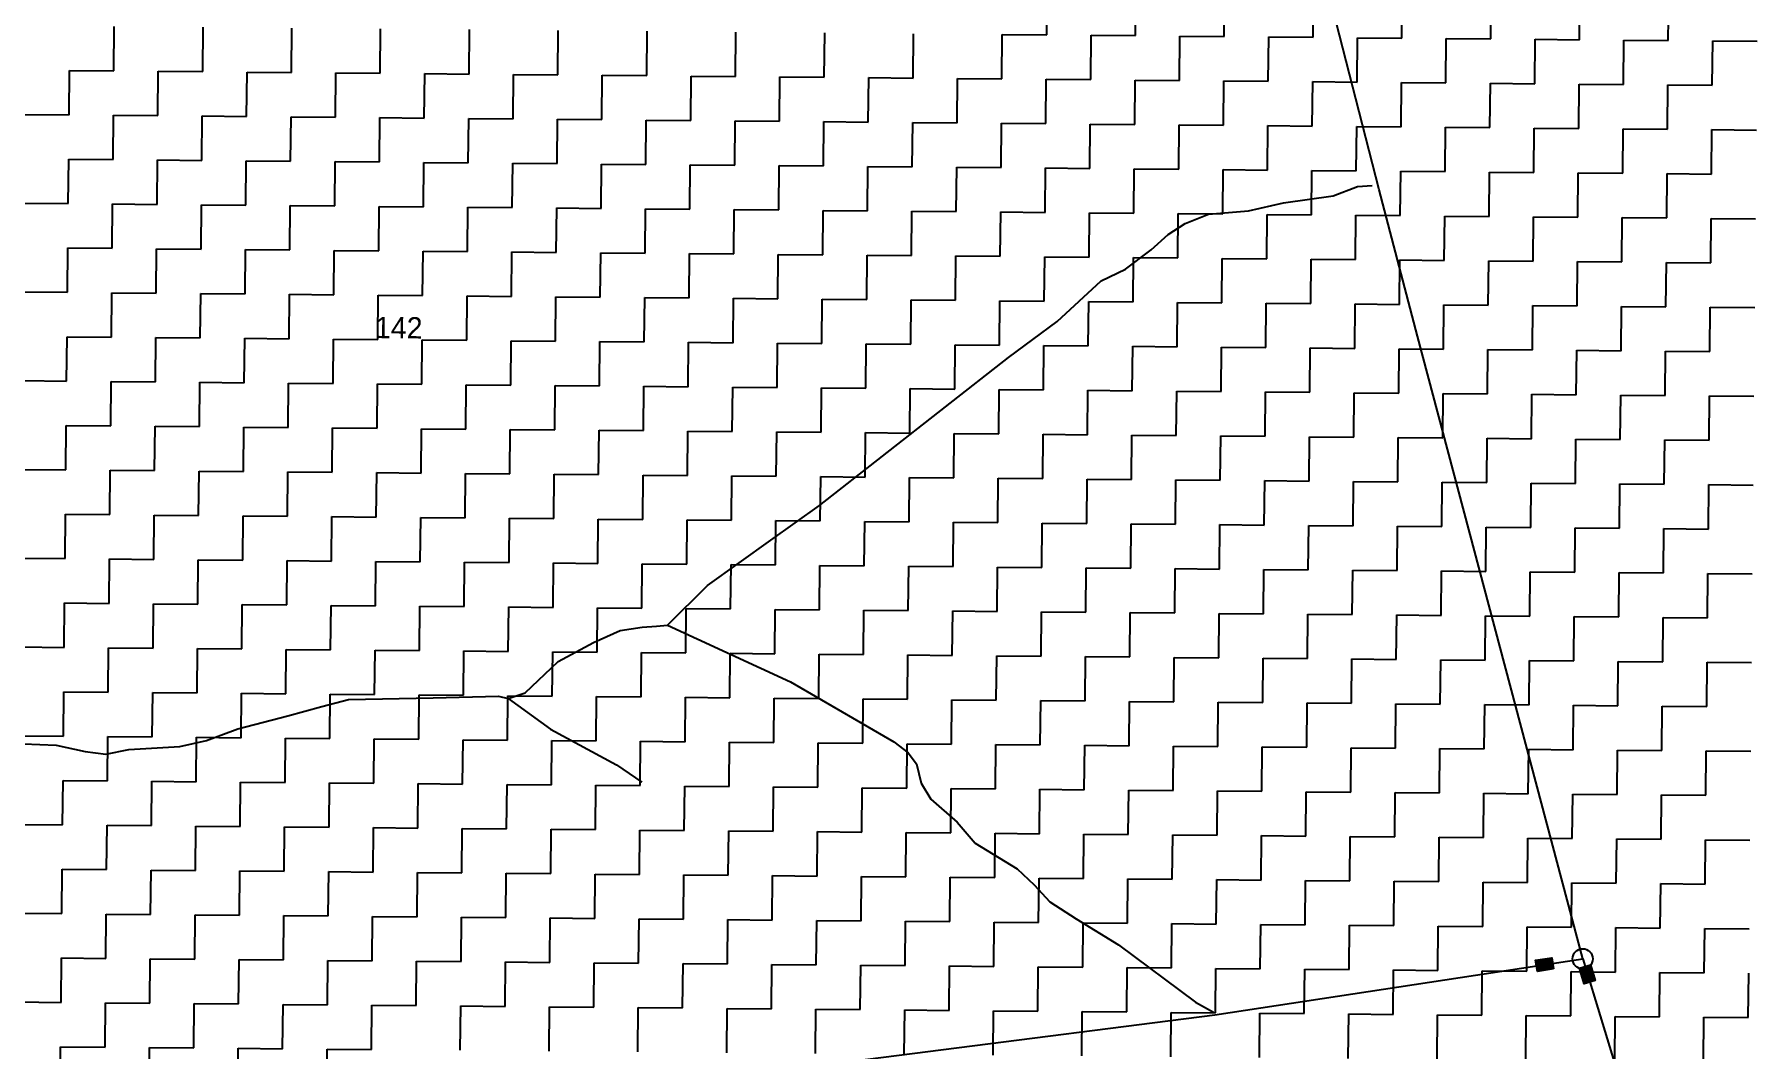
# Model space of a CAD drawing. Header units: metres. Extents: x 286188 to 288650, y 2015524 to 2018848.
# Drawn here: x 287816.7 to 288191, y 2016012 to 2016233.8 of the extents above; entities that cross this region are included whole.
import ezdxf
from ezdxf.enums import TextEntityAlignment as Align

# ---------------------------------------------------------------- set-up
doc = ezdxf.new("R2010")
doc.units = ezdxf.units.M
doc.header["$MEASUREMENT"] = 0
for name, color, linetype in [('LINE_WATER', 4, 'Continuous'), ('POLY_HATCH', 12, 'Continuous'), ('POLY_PARCEL', 6, 'Continuous'), ('TEXT_PARCEL', 7, 'Continuous')]:
    doc.layers.add(name, color=color, linetype=linetype)
doc.styles.add('TEXT_MAP', font='', dxfattribs={"height": 1.8})
doc.styles.get('TEXT_MAP').set_extended_font_data('Kruti Dev 050')

msp = doc.modelspace()

# ---------------------------------------------------------------- hatches: boundary and pattern name
for points in [[(288144.51, 2016031.52), (288144.89, 2016029.06), (288148.44, 2016029.61), (288148.07, 2016032.07)], [(288155.14, 2016026.37), (288157.52, 2016027.09), (288156.47, 2016030.53), (288154.09, 2016029.81)]]:
    msp.add_hatch(color=256).paths.add_polyline_path(points)

# ---------------------------------------------------------------- linework, layer by layer
for points in [[(288148.44, 2016029.61), (288144.89, 2016029.06), (288144.51, 2016031.52), (288148.07, 2016032.07)], [(288156.47, 2016030.53), (288157.52, 2016027.09), (288155.14, 2016026.37), (288154.09, 2016029.81)]]:
    msp.add_lwpolyline(points, close=True)
msp.add_circle((288154.78, 2016031.83), 2.2)
at = {"layer": 'LINE_WATER'}
for p, q in [((288089.47, 2016197), (288100.32, 2016198.49)), ((288100.32, 2016198.49), (288105.63, 2016200.56)), ((288105.63, 2016200.56), (288108.8, 2016200.79)), ((288068.01, 2016192.44), (288073.06, 2016194.51)), ((288073.06, 2016194.51), (288081.79, 2016195.22)), ((288081.79, 2016195.22), (288089.47, 2016197)), ((288064.29, 2016190.1), (288068.01, 2016192.44)), ((288060.56, 2016186.69), (288064.29, 2016190.1)), ((288054.97, 2016182.52), (288060.56, 2016186.69)), ((288040.06, 2016171.03), (288049.66, 2016179.92)), ((288049.66, 2016179.92), (288054.97, 2016182.52)), ((288029.42, 2016163.2), (288040.06, 2016171.03)), ((287988.17, 2016130.88), (288029.42, 2016163.2)), ((287977.53, 2016123.31), (287988.17, 2016130.88)), ((287963.69, 2016113.4), (287977.53, 2016123.31)), ((287954.97, 2016104.75), (287963.69, 2016113.4)), ((287952.59, 2016104.51), (287954.97, 2016104.75)), ((287954.97, 2016104.75), (287981.82, 2016092.36)), ((287931.1, 2016096.78), (287938.81, 2016100.94)), ((287938.81, 2016100.94), (287944.65, 2016103.53)), ((287944.65, 2016103.53), (287949.41, 2016104.28)), ((287949.41, 2016104.28), (287952.59, 2016104.51)), ((287923.91, 2016089.97), (287931.1, 2016096.78)), ((287920.19, 2016088.69), (287923.91, 2016089.97)), ((287981.82, 2016092.36), (288004.36, 2016079.21)), ((287872.04, 2016084.89), (287879.46, 2016086.94)), ((287879.46, 2016086.94), (287885.29, 2016088.47)), ((287885.29, 2016088.47), (287903.8, 2016088.84)), ((287903.8, 2016088.84), (287918.08, 2016089.23)), ((287918.08, 2016089.23), (287920.19, 2016088.69)), ((287920.19, 2016088.69), (287929.39, 2016082)), ((287861.18, 2016082.09), (287872.04, 2016084.89)), ((287814.35, 2016078.81), (287821.49, 2016078.48)), ((287821.49, 2016078.48), (287827.82, 2016077.1)), ((287848.45, 2016078.24), (287854.28, 2016079.51)), ((287854.28, 2016079.51), (287861.18, 2016082.09)), ((287929.39, 2016082), (287943.86, 2016074.21)), ((288004.36, 2016079.21), (288007.51, 2016076.8)), ((287827.82, 2016077.1), (287832.31, 2016076.53)), ((287832.31, 2016076.53), (287837.34, 2016077.55)), ((287837.34, 2016077.55), (287848.45, 2016078.24)), ((288007.51, 2016076.8), (288009.34, 2016074.41)), ((287943.86, 2016074.21), (287949.37, 2016070.46)), ((288009.34, 2016074.41), (288010.36, 2016070.17)), ((288010.36, 2016070.17), (288012.44, 2016066.72)), ((288012.44, 2016066.72), (288018.21, 2016061.65)), ((288018.21, 2016061.65), (288022.14, 2016057.12)), ((288022.14, 2016057.12), (288031.34, 2016051.49)), ((288031.34, 2016051.49), (288035.01, 2016048.02)), ((288035.01, 2016048.02), (288038.41, 2016044.29)), ((288038.41, 2016044.29), (288044.2, 2016040.54)), ((288044.2, 2016040.54), (288053.4, 2016034.91)), ((288053.4, 2016034.91), (288070.21, 2016022.34)), ((288070.21, 2016022.34), (288074.15, 2016020.19))]:
    msp.add_line(p, q, dxfattribs=at)
at = {"layer": 'POLY_HATCH', "linetype": 'Continuous'}
for p, q in [((288037.76, 2016233.68), (288037.84, 2016243.38)), ((288057.15, 2016233.51), (288057.23, 2016243.2)), ((288076.54, 2016233.33), (288076.62, 2016243.03)), ((288095.93, 2016233.16), (288096.01, 2016242.85)), ((288115.32, 2016232.98), (288115.4, 2016242.68)), ((288134.7, 2016232.81), (288134.79, 2016242.5)), ((288154.09, 2016232.63), (288154.18, 2016242.33)), ((288173.48, 2016232.46), (288173.57, 2016242.15)), ((287834.08, 2016225.83), (287834.16, 2016235.52)), ((287853.47, 2016225.65), (287853.55, 2016235.35)), ((287872.86, 2016225.48), (287872.94, 2016235.17)), ((287892.25, 2016225.3), (287892.33, 2016235)), ((287911.64, 2016225.13), (287911.72, 2016234.82)), ((287931.03, 2016224.95), (287931.11, 2016234.65)), ((287950.42, 2016224.78), (287950.5, 2016234.47)), ((287969.8, 2016224.6), (287969.89, 2016234.29)), ((287989.19, 2016224.42), (287989.28, 2016234.12)), ((288008.58, 2016224.25), (288008.67, 2016233.94)), ((288027.97, 2016224.07), (288028.06, 2016233.77)), ((288028.06, 2016233.77), (288037.76, 2016233.68)), ((288047.36, 2016223.9), (288047.45, 2016233.59)), ((288047.45, 2016233.59), (288057.15, 2016233.51)), ((288066.75, 2016223.72), (288066.84, 2016233.42)), ((288066.84, 2016233.42), (288076.54, 2016233.33)), ((288086.14, 2016223.55), (288086.23, 2016233.24)), ((288086.23, 2016233.24), (288095.93, 2016233.16)), ((288105.53, 2016223.37), (288105.62, 2016233.07)), ((288105.62, 2016233.07), (288115.32, 2016232.98)), ((288124.92, 2016223.2), (288125.01, 2016232.89)), ((288125.01, 2016232.89), (288134.7, 2016232.81)), ((288144.31, 2016223.02), (288144.4, 2016232.72)), ((288144.4, 2016232.72), (288154.09, 2016232.63)), ((288163.7, 2016222.85), (288163.79, 2016232.54)), ((288163.79, 2016232.54), (288173.48, 2016232.46)), ((288183.09, 2016222.67), (288183.18, 2016232.37)), ((288183.18, 2016232.37), (288192.87, 2016232.28)), ((287824.29, 2016216.22), (287824.38, 2016225.91)), ((287824.38, 2016225.91), (287834.08, 2016225.83)), ((287843.68, 2016216.04), (287843.77, 2016225.74)), ((287843.77, 2016225.74), (287853.47, 2016225.65)), ((287863.07, 2016215.87), (287863.16, 2016225.56)), ((287863.16, 2016225.56), (287872.86, 2016225.48)), ((287882.46, 2016215.69), (287882.55, 2016225.39)), ((287882.55, 2016225.39), (287892.25, 2016225.3)), ((287901.85, 2016215.52), (287901.94, 2016225.21)), ((287901.94, 2016225.21), (287911.64, 2016225.13)), ((287921.24, 2016215.34), (287921.33, 2016225.04)), ((287921.33, 2016225.04), (287931.03, 2016224.95)), ((287940.63, 2016215.17), (287940.72, 2016224.86)), ((287940.72, 2016224.86), (287950.42, 2016224.78)), ((287960.02, 2016214.99), (287960.11, 2016224.69)), ((287960.11, 2016224.69), (287969.8, 2016224.6)), ((287979.41, 2016214.82), (287979.5, 2016224.51)), ((287979.5, 2016224.51), (287989.19, 2016224.42)), ((287998.8, 2016214.64), (287998.89, 2016224.34)), ((287998.89, 2016224.34), (288008.58, 2016224.25)), ((288018.19, 2016214.47), (288018.28, 2016224.16)), ((288018.28, 2016224.16), (288027.97, 2016224.07)), ((288037.58, 2016214.29), (288037.67, 2016223.99)), ((288037.67, 2016223.99), (288047.36, 2016223.9)), ((288056.97, 2016214.12), (288057.06, 2016223.81)), ((288057.06, 2016223.81), (288066.75, 2016223.72)), ((288076.36, 2016213.94), (288076.45, 2016223.64)), ((288076.45, 2016223.64), (288086.14, 2016223.55)), ((288095.75, 2016213.77), (288095.84, 2016223.46)), ((288095.84, 2016223.46), (288105.53, 2016223.37)), ((288115.14, 2016213.59), (288115.23, 2016223.29)), ((288115.23, 2016223.29), (288124.92, 2016223.2)), ((288134.53, 2016213.42), (288134.62, 2016223.11)), ((288134.62, 2016223.11), (288144.31, 2016223.02)), ((288153.92, 2016213.24), (288154.01, 2016222.94)), ((288154.01, 2016222.94), (288163.7, 2016222.85)), ((288173.31, 2016213.07), (288173.4, 2016222.76)), ((288173.4, 2016222.76), (288183.09, 2016222.67)), ((287814.6, 2016216.31), (287824.29, 2016216.22)), ((287833.9, 2016206.44), (287833.99, 2016216.13)), ((287833.99, 2016216.13), (287843.68, 2016216.04)), ((287853.29, 2016206.26), (287853.38, 2016215.96)), ((287853.38, 2016215.96), (287863.07, 2016215.87)), ((287872.68, 2016206.09), (287872.77, 2016215.78)), ((287872.77, 2016215.78), (287882.46, 2016215.69)), ((287892.07, 2016205.91), (287892.16, 2016215.61)), ((287892.16, 2016215.61), (287901.85, 2016215.52)), ((287911.46, 2016205.74), (287911.55, 2016215.43)), ((287911.55, 2016215.43), (287921.24, 2016215.34)), ((287930.85, 2016205.56), (287930.94, 2016215.26)), ((287930.94, 2016215.26), (287940.63, 2016215.17)), ((287950.24, 2016205.39), (287950.33, 2016215.08)), ((287950.33, 2016215.08), (287960.02, 2016214.99)), ((287969.63, 2016205.21), (287969.72, 2016214.91)), ((287969.72, 2016214.91), (287979.41, 2016214.82)), ((287989.02, 2016205.04), (287989.11, 2016214.73)), ((287989.11, 2016214.73), (287998.8, 2016214.64)), ((288008.41, 2016204.86), (288008.5, 2016214.55)), ((288008.5, 2016214.55), (288018.19, 2016214.47)), ((288027.8, 2016204.68), (288027.89, 2016214.38)), ((288027.89, 2016214.38), (288037.58, 2016214.29)), ((288047.19, 2016204.51), (288047.28, 2016214.2)), ((288047.28, 2016214.2), (288056.97, 2016214.12)), ((288066.58, 2016204.33), (288066.67, 2016214.03)), ((288066.67, 2016214.03), (288076.36, 2016213.94)), ((288085.97, 2016204.16), (288086.06, 2016213.85)), ((288086.06, 2016213.85), (288095.75, 2016213.77)), ((288105.36, 2016203.98), (288105.45, 2016213.68)), ((288105.45, 2016213.68), (288115.14, 2016213.59)), ((288124.75, 2016203.81), (288124.83, 2016213.5)), ((288124.83, 2016213.5), (288134.53, 2016213.42)), ((288144.14, 2016203.63), (288144.22, 2016213.33)), ((288144.22, 2016213.33), (288153.92, 2016213.24)), ((288163.53, 2016203.46), (288163.61, 2016213.15)), ((288163.61, 2016213.15), (288173.31, 2016213.07)), ((288182.92, 2016203.28), (288183, 2016212.98)), ((288183, 2016212.98), (288192.7, 2016212.89)), ((287824.12, 2016196.83), (287824.21, 2016206.52)), ((287824.21, 2016206.52), (287833.9, 2016206.44)), ((287843.51, 2016196.65), (287843.6, 2016206.35)), ((287843.6, 2016206.35), (287853.29, 2016206.26)), ((287862.9, 2016196.48), (287862.99, 2016206.17)), ((287862.99, 2016206.17), (287872.68, 2016206.09)), ((287882.29, 2016196.3), (287882.38, 2016206)), ((287882.38, 2016206), (287892.07, 2016205.91)), ((287901.68, 2016196.13), (287901.77, 2016205.82)), ((287901.77, 2016205.82), (287911.46, 2016205.74)), ((287921.07, 2016195.95), (287921.16, 2016205.65)), ((287921.16, 2016205.65), (287930.85, 2016205.56)), ((287940.46, 2016195.78), (287940.55, 2016205.47)), ((287940.55, 2016205.47), (287950.24, 2016205.39)), ((287959.85, 2016195.6), (287959.93, 2016205.3)), ((287959.93, 2016205.3), (287969.63, 2016205.21)), ((287979.24, 2016195.43), (287979.32, 2016205.12)), ((287979.32, 2016205.12), (287989.02, 2016205.04)), ((287998.63, 2016195.25), (287998.71, 2016204.95)), ((287998.71, 2016204.95), (288008.41, 2016204.86)), ((288018.02, 2016195.08), (288018.1, 2016204.77)), ((288018.1, 2016204.77), (288027.8, 2016204.68)), ((288037.41, 2016194.9), (288037.49, 2016204.6)), ((288037.49, 2016204.6), (288047.19, 2016204.51)), ((288056.8, 2016194.73), (288056.88, 2016204.42)), ((288056.88, 2016204.42), (288066.58, 2016204.33)), ((288076.19, 2016194.55), (288076.27, 2016204.25)), ((288076.27, 2016204.25), (288085.97, 2016204.16)), ((288095.58, 2016194.38), (288095.66, 2016204.07)), ((288095.66, 2016204.07), (288105.36, 2016203.98)), ((288114.96, 2016194.2), (288115.05, 2016203.9)), ((288115.05, 2016203.9), (288124.75, 2016203.81)), ((288134.35, 2016194.03), (288134.44, 2016203.72)), ((288134.44, 2016203.72), (288144.14, 2016203.63)), ((288153.74, 2016193.85), (288153.83, 2016203.55)), ((288153.83, 2016203.55), (288163.53, 2016203.46)), ((288173.13, 2016193.68), (288173.22, 2016203.37)), ((288173.22, 2016203.37), (288182.92, 2016203.28)), ((287814.42, 2016196.92), (287824.12, 2016196.83)), ((287833.73, 2016187.05), (287833.81, 2016196.74)), ((287833.81, 2016196.74), (287843.51, 2016196.65)), ((287853.12, 2016186.87), (287853.2, 2016196.57)), ((287853.2, 2016196.57), (287862.9, 2016196.48)), ((287872.51, 2016186.7), (287872.59, 2016196.39)), ((287872.59, 2016196.39), (287882.29, 2016196.3)), ((287891.9, 2016186.52), (287891.98, 2016196.22)), ((287891.98, 2016196.22), (287901.68, 2016196.13)), ((287911.29, 2016186.35), (287911.37, 2016196.04)), ((287911.37, 2016196.04), (287921.07, 2016195.95)), ((287930.68, 2016186.17), (287930.76, 2016195.87)), ((287930.76, 2016195.87), (287940.46, 2016195.78)), ((287950.06, 2016186), (287950.15, 2016195.69)), ((287950.15, 2016195.69), (287959.85, 2016195.6)), ((287969.45, 2016185.82), (287969.54, 2016195.52)), ((287969.54, 2016195.52), (287979.24, 2016195.43)), ((287988.84, 2016185.65), (287988.93, 2016195.34)), ((287988.93, 2016195.34), (287998.63, 2016195.25)), ((288008.23, 2016185.47), (288008.32, 2016195.17)), ((288008.32, 2016195.17), (288018.02, 2016195.08)), ((288027.62, 2016185.3), (288027.71, 2016194.99)), ((288027.71, 2016194.99), (288037.41, 2016194.9)), ((288047.01, 2016185.12), (288047.1, 2016194.81)), ((288047.1, 2016194.81), (288056.8, 2016194.73)), ((288066.4, 2016184.94), (288066.49, 2016194.64)), ((288066.49, 2016194.64), (288076.19, 2016194.55)), ((288085.79, 2016184.77), (288085.88, 2016194.46)), ((288085.88, 2016194.46), (288095.58, 2016194.38)), ((288105.18, 2016184.59), (288105.27, 2016194.29)), ((288105.27, 2016194.29), (288114.96, 2016194.2)), ((288124.57, 2016184.42), (288124.66, 2016194.11)), ((288124.66, 2016194.11), (288134.35, 2016194.03)), ((288143.96, 2016184.24), (288144.05, 2016193.94)), ((288144.05, 2016193.94), (288153.74, 2016193.85)), ((288163.35, 2016184.07), (288163.44, 2016193.76)), ((288163.44, 2016193.76), (288173.13, 2016193.68)), ((288182.74, 2016183.89), (288182.83, 2016193.59)), ((288182.83, 2016193.59), (288192.52, 2016193.5)), ((287823.94, 2016177.44), (287824.03, 2016187.13)), ((287824.03, 2016187.13), (287833.73, 2016187.05)), ((287843.33, 2016177.26), (287843.42, 2016186.96)), ((287843.42, 2016186.96), (287853.12, 2016186.87)), ((287862.72, 2016177.09), (287862.81, 2016186.78)), ((287862.81, 2016186.78), (287872.51, 2016186.7)), ((287882.11, 2016176.91), (287882.2, 2016186.61)), ((287882.2, 2016186.61), (287891.9, 2016186.52)), ((287901.5, 2016176.74), (287901.59, 2016186.43)), ((287901.59, 2016186.43), (287911.29, 2016186.35)), ((287920.89, 2016176.56), (287920.98, 2016186.26)), ((287920.98, 2016186.26), (287930.68, 2016186.17)), ((287940.28, 2016176.39), (287940.37, 2016186.08)), ((287940.37, 2016186.08), (287950.06, 2016186)), ((287959.67, 2016176.21), (287959.76, 2016185.91)), ((287959.76, 2016185.91), (287969.45, 2016185.82)), ((287979.06, 2016176.04), (287979.15, 2016185.73)), ((287979.15, 2016185.73), (287988.84, 2016185.65)), ((287998.45, 2016175.86), (287998.54, 2016185.56)), ((287998.54, 2016185.56), (288008.23, 2016185.47)), ((288017.84, 2016175.69), (288017.93, 2016185.38)), ((288017.93, 2016185.38), (288027.62, 2016185.3)), ((288037.23, 2016175.51), (288037.32, 2016185.21)), ((288037.32, 2016185.21), (288047.01, 2016185.12)), ((288056.62, 2016175.34), (288056.71, 2016185.03)), ((288056.71, 2016185.03), (288066.4, 2016184.94)), ((288076.01, 2016175.16), (288076.1, 2016184.86)), ((288076.1, 2016184.86), (288085.79, 2016184.77)), ((288095.4, 2016174.99), (288095.49, 2016184.68)), ((288095.49, 2016184.68), (288105.18, 2016184.59)), ((288114.79, 2016174.81), (288114.88, 2016184.51)), ((288114.88, 2016184.51), (288124.57, 2016184.42)), ((288134.18, 2016174.64), (288134.27, 2016184.33)), ((288134.27, 2016184.33), (288143.96, 2016184.24)), ((288153.57, 2016174.46), (288153.66, 2016184.16)), ((288153.66, 2016184.16), (288163.35, 2016184.07)), ((288172.96, 2016174.29), (288173.05, 2016183.98)), ((288173.05, 2016183.98), (288182.74, 2016183.89)), ((287814.25, 2016177.53), (287823.94, 2016177.44)), ((287833.55, 2016167.66), (287833.64, 2016177.35)), ((287833.64, 2016177.35), (287843.33, 2016177.26)), ((287852.94, 2016167.48), (287853.03, 2016177.18)), ((287853.03, 2016177.18), (287862.72, 2016177.09)), ((287872.33, 2016167.31), (287872.42, 2016177)), ((287872.42, 2016177), (287882.11, 2016176.91)), ((287891.72, 2016167.13), (287891.81, 2016176.83)), ((287891.81, 2016176.83), (287901.5, 2016176.74)), ((287911.11, 2016166.96), (287911.2, 2016176.65)), ((287911.2, 2016176.65), (287920.89, 2016176.56)), ((287930.5, 2016166.78), (287930.59, 2016176.48)), ((287930.59, 2016176.48), (287940.28, 2016176.39)), ((287949.89, 2016166.61), (287949.98, 2016176.3)), ((287949.98, 2016176.3), (287959.67, 2016176.21)), ((287969.28, 2016166.43), (287969.37, 2016176.13)), ((287969.37, 2016176.13), (287979.06, 2016176.04)), ((287988.67, 2016166.26), (287988.76, 2016175.95)), ((287988.76, 2016175.95), (287998.45, 2016175.86)), ((288008.06, 2016166.08), (288008.15, 2016175.78)), ((288008.15, 2016175.78), (288017.84, 2016175.69)), ((288027.45, 2016165.91), (288027.54, 2016175.6)), ((288027.54, 2016175.6), (288037.23, 2016175.51)), ((288046.84, 2016165.73), (288046.93, 2016175.43)), ((288046.93, 2016175.43), (288056.62, 2016175.34)), ((288066.23, 2016165.56), (288066.32, 2016175.25)), ((288066.32, 2016175.25), (288076.01, 2016175.16)), ((288085.62, 2016165.38), (288085.71, 2016175.07)), ((288085.71, 2016175.07), (288095.4, 2016174.99)), ((288105.01, 2016165.2), (288105.09, 2016174.9)), ((288105.09, 2016174.9), (288114.79, 2016174.81)), ((288124.4, 2016165.03), (288124.48, 2016174.72)), ((288124.48, 2016174.72), (288134.18, 2016174.64)), ((288143.79, 2016164.85), (288143.87, 2016174.55)), ((288143.87, 2016174.55), (288153.57, 2016174.46)), ((288163.18, 2016164.68), (288163.26, 2016174.37)), ((288163.26, 2016174.37), (288172.96, 2016174.29)), ((288182.57, 2016164.5), (288182.65, 2016174.2)), ((288182.65, 2016174.2), (288192.35, 2016174.11)), ((287823.77, 2016158.05), (287823.86, 2016167.74)), ((287823.86, 2016167.74), (287833.55, 2016167.66)), ((287843.16, 2016157.87), (287843.25, 2016167.57)), ((287843.25, 2016167.57), (287852.94, 2016167.48)), ((287862.55, 2016157.7), (287862.64, 2016167.39)), ((287862.64, 2016167.39), (287872.33, 2016167.31)), ((287881.94, 2016157.52), (287882.03, 2016167.22)), ((287882.03, 2016167.22), (287891.72, 2016167.13)), ((287901.33, 2016157.35), (287901.42, 2016167.04)), ((287901.42, 2016167.04), (287911.11, 2016166.96)), ((287920.72, 2016157.17), (287920.81, 2016166.87)), ((287920.81, 2016166.87), (287930.5, 2016166.78)), ((287940.11, 2016157), (287940.19, 2016166.69)), ((287940.19, 2016166.69), (287949.89, 2016166.61)), ((287959.5, 2016156.82), (287959.58, 2016166.52)), ((287959.58, 2016166.52), (287969.28, 2016166.43)), ((287978.89, 2016156.65), (287978.97, 2016166.34)), ((287978.97, 2016166.34), (287988.67, 2016166.26)), ((287998.28, 2016156.47), (287998.36, 2016166.17)), ((287998.36, 2016166.17), (288008.06, 2016166.08)), ((288017.67, 2016156.3), (288017.75, 2016165.99)), ((288017.75, 2016165.99), (288027.45, 2016165.91)), ((288037.06, 2016156.12), (288037.14, 2016165.82)), ((288037.14, 2016165.82), (288046.84, 2016165.73)), ((288056.45, 2016155.95), (288056.53, 2016165.64)), ((288056.53, 2016165.64), (288066.23, 2016165.56)), ((288075.84, 2016155.77), (288075.92, 2016165.47)), ((288075.92, 2016165.47), (288085.62, 2016165.38)), ((288095.22, 2016155.6), (288095.31, 2016165.29)), ((288095.31, 2016165.29), (288105.01, 2016165.2)), ((288114.61, 2016155.42), (288114.7, 2016165.12)), ((288114.7, 2016165.12), (288124.4, 2016165.03)), ((288134, 2016155.25), (288134.09, 2016164.94)), ((288134.09, 2016164.94), (288143.79, 2016164.85)), ((288153.39, 2016155.07), (288153.48, 2016164.77)), ((288153.48, 2016164.77), (288163.18, 2016164.68)), ((288172.78, 2016154.9), (288172.87, 2016164.59)), ((288172.87, 2016164.59), (288182.57, 2016164.5)), ((287814.07, 2016158.14), (287823.77, 2016158.05)), ((287833.38, 2016148.27), (287833.46, 2016157.96)), ((287833.46, 2016157.96), (287843.16, 2016157.87)), ((287852.77, 2016148.09), (287852.85, 2016157.79)), ((287852.85, 2016157.79), (287862.55, 2016157.7)), ((287872.16, 2016147.92), (287872.24, 2016157.61)), ((287872.24, 2016157.61), (287881.94, 2016157.52)), ((287891.55, 2016147.74), (287891.63, 2016157.44)), ((287891.63, 2016157.44), (287901.33, 2016157.35)), ((287910.94, 2016147.57), (287911.02, 2016157.26)), ((287911.02, 2016157.26), (287920.72, 2016157.17)), ((287930.33, 2016147.39), (287930.41, 2016157.09)), ((287930.41, 2016157.09), (287940.11, 2016157)), ((287949.71, 2016147.22), (287949.8, 2016156.91)), ((287949.8, 2016156.91), (287959.5, 2016156.82)), ((287969.1, 2016147.04), (287969.19, 2016156.74)), ((287969.19, 2016156.74), (287978.89, 2016156.65)), ((287988.49, 2016146.87), (287988.58, 2016156.56)), ((287988.58, 2016156.56), (287998.28, 2016156.47)), ((288007.88, 2016146.69), (288007.97, 2016156.39)), ((288007.97, 2016156.39), (288017.67, 2016156.3)), ((288027.27, 2016146.52), (288027.36, 2016156.21)), ((288027.36, 2016156.21), (288037.06, 2016156.12)), ((288046.66, 2016146.34), (288046.75, 2016156.04)), ((288046.75, 2016156.04), (288056.45, 2016155.95)), ((288066.05, 2016146.17), (288066.14, 2016155.86)), ((288066.14, 2016155.86), (288075.84, 2016155.77)), ((288085.44, 2016145.99), (288085.53, 2016155.69)), ((288085.53, 2016155.69), (288095.22, 2016155.6)), ((288104.83, 2016145.82), (288104.92, 2016155.51)), ((288104.92, 2016155.51), (288114.61, 2016155.42)), ((288124.22, 2016145.64), (288124.31, 2016155.33)), ((288124.31, 2016155.33), (288134, 2016155.25)), ((288143.61, 2016145.46), (288143.7, 2016155.16)), ((288143.7, 2016155.16), (288153.39, 2016155.07)), ((288163, 2016145.29), (288163.09, 2016154.98)), ((288163.09, 2016154.98), (288172.78, 2016154.9)), ((288182.39, 2016145.11), (288182.48, 2016154.81)), ((288182.48, 2016154.81), (288192.17, 2016154.72)), ((287823.59, 2016138.66), (287823.68, 2016148.35)), ((287823.68, 2016148.35), (287833.38, 2016148.27)), ((287842.98, 2016138.48), (287843.07, 2016148.18)), ((287843.07, 2016148.18), (287852.77, 2016148.09)), ((287862.37, 2016138.31), (287862.46, 2016148)), ((287862.46, 2016148), (287872.16, 2016147.92)), ((287881.76, 2016138.13), (287881.85, 2016147.83)), ((287881.85, 2016147.83), (287891.55, 2016147.74)), ((287901.15, 2016137.96), (287901.24, 2016147.65)), ((287901.24, 2016147.65), (287910.94, 2016147.57)), ((287920.54, 2016137.78), (287920.63, 2016147.48)), ((287920.63, 2016147.48), (287930.33, 2016147.39)), ((287939.93, 2016137.61), (287940.02, 2016147.3)), ((287940.02, 2016147.3), (287949.71, 2016147.22)), ((287959.32, 2016137.43), (287959.41, 2016147.13)), ((287959.41, 2016147.13), (287969.1, 2016147.04)), ((287978.71, 2016137.26), (287978.8, 2016146.95)), ((287978.8, 2016146.95), (287988.49, 2016146.87)), ((287998.1, 2016137.08), (287998.19, 2016146.78)), ((287998.19, 2016146.78), (288007.88, 2016146.69)), ((288017.49, 2016136.91), (288017.58, 2016146.6)), ((288017.58, 2016146.6), (288027.27, 2016146.52)), ((288036.88, 2016136.73), (288036.97, 2016146.43)), ((288036.97, 2016146.43), (288046.66, 2016146.34)), ((288056.27, 2016136.56), (288056.36, 2016146.25)), ((288056.36, 2016146.25), (288066.05, 2016146.17)), ((288075.66, 2016136.38), (288075.75, 2016146.08)), ((288075.75, 2016146.08), (288085.44, 2016145.99)), ((288095.05, 2016136.21), (288095.14, 2016145.9)), ((288095.14, 2016145.9), (288104.83, 2016145.82)), ((288114.44, 2016136.03), (288114.53, 2016145.73)), ((288114.53, 2016145.73), (288124.22, 2016145.64)), ((288133.83, 2016135.86), (288133.92, 2016145.55)), ((288133.92, 2016145.55), (288143.61, 2016145.46)), ((288153.22, 2016135.68), (288153.31, 2016145.38)), ((288153.31, 2016145.38), (288163, 2016145.29)), ((288172.61, 2016135.51), (288172.7, 2016145.2)), ((288172.7, 2016145.2), (288182.39, 2016145.11)), ((287813.9, 2016138.75), (287823.59, 2016138.66)), ((287833.2, 2016128.88), (287833.29, 2016138.57)), ((287833.29, 2016138.57), (287842.98, 2016138.48)), ((287852.59, 2016128.7), (287852.68, 2016138.4)), ((287852.68, 2016138.4), (287862.37, 2016138.31)), ((287871.98, 2016128.53), (287872.07, 2016138.22)), ((287872.07, 2016138.22), (287881.76, 2016138.13)), ((287891.37, 2016128.35), (287891.46, 2016138.05)), ((287891.46, 2016138.05), (287901.15, 2016137.96)), ((287910.76, 2016128.18), (287910.85, 2016137.87)), ((287910.85, 2016137.87), (287920.54, 2016137.78)), ((287930.15, 2016128), (287930.24, 2016137.7)), ((287930.24, 2016137.7), (287939.93, 2016137.61)), ((287949.54, 2016127.83), (287949.63, 2016137.52)), ((287949.63, 2016137.52), (287959.32, 2016137.43)), ((287968.93, 2016127.65), (287969.02, 2016137.35)), ((287969.02, 2016137.35), (287978.71, 2016137.26)), ((287988.32, 2016127.48), (287988.41, 2016137.17)), ((287988.41, 2016137.17), (287998.1, 2016137.08)), ((288007.71, 2016127.3), (288007.8, 2016137)), ((288007.8, 2016137), (288017.49, 2016136.91)), ((288027.1, 2016127.13), (288027.19, 2016136.82)), ((288027.19, 2016136.82), (288036.88, 2016136.73)), ((288046.49, 2016126.95), (288046.58, 2016136.65)), ((288046.58, 2016136.65), (288056.27, 2016136.56)), ((288065.88, 2016126.78), (288065.97, 2016136.47)), ((288065.97, 2016136.47), (288075.66, 2016136.38)), ((288085.27, 2016126.6), (288085.35, 2016136.3)), ((288085.35, 2016136.3), (288095.05, 2016136.21)), ((288104.66, 2016126.43), (288104.74, 2016136.12)), ((288104.74, 2016136.12), (288114.44, 2016136.03)), ((288124.05, 2016126.25), (288124.13, 2016135.95)), ((288124.13, 2016135.95), (288133.83, 2016135.86)), ((288143.44, 2016126.08), (288143.52, 2016135.77)), ((288143.52, 2016135.77), (288153.22, 2016135.68)), ((288162.83, 2016125.9), (288162.91, 2016135.59)), ((288162.91, 2016135.59), (288172.61, 2016135.51)), ((288182.22, 2016125.72), (288182.3, 2016135.42)), ((288182.3, 2016135.42), (288192, 2016135.33)), ((287823.42, 2016119.27), (287823.51, 2016128.97)), ((287823.51, 2016128.97), (287833.2, 2016128.88)), ((287842.81, 2016119.1), (287842.9, 2016128.79)), ((287842.9, 2016128.79), (287852.59, 2016128.7)), ((287862.2, 2016118.92), (287862.29, 2016128.61)), ((287862.29, 2016128.61), (287871.98, 2016128.53)), ((287881.59, 2016118.74), (287881.68, 2016128.44)), ((287881.68, 2016128.44), (287891.37, 2016128.35)), ((287900.98, 2016118.57), (287901.07, 2016128.26)), ((287901.07, 2016128.26), (287910.76, 2016128.18)), ((287920.37, 2016118.39), (287920.46, 2016128.09)), ((287920.46, 2016128.09), (287930.15, 2016128)), ((287939.76, 2016118.22), (287939.84, 2016127.91)), ((287939.84, 2016127.91), (287949.54, 2016127.83)), ((287959.15, 2016118.04), (287959.23, 2016127.74)), ((287959.23, 2016127.74), (287968.93, 2016127.65)), ((287978.54, 2016117.87), (287978.62, 2016127.56)), ((287978.62, 2016127.56), (287988.32, 2016127.48)), ((287997.93, 2016117.69), (287998.01, 2016127.39)), ((287998.01, 2016127.39), (288007.71, 2016127.3)), ((288017.32, 2016117.52), (288017.4, 2016127.21)), ((288017.4, 2016127.21), (288027.1, 2016127.13)), ((288036.71, 2016117.34), (288036.79, 2016127.04)), ((288036.79, 2016127.04), (288046.49, 2016126.95)), ((288056.1, 2016117.17), (288056.18, 2016126.86)), ((288056.18, 2016126.86), (288065.88, 2016126.78)), ((288075.48, 2016116.99), (288075.57, 2016126.69)), ((288075.57, 2016126.69), (288085.27, 2016126.6)), ((288094.87, 2016116.82), (288094.96, 2016126.51)), ((288094.96, 2016126.51), (288104.66, 2016126.43)), ((288114.26, 2016116.64), (288114.35, 2016126.34)), ((288114.35, 2016126.34), (288124.05, 2016126.25)), ((288133.65, 2016116.47), (288133.74, 2016126.16)), ((288133.74, 2016126.16), (288143.44, 2016126.08)), ((288153.04, 2016116.29), (288153.13, 2016125.99)), ((288153.13, 2016125.99), (288162.83, 2016125.9)), ((288172.43, 2016116.12), (288172.52, 2016125.81)), ((288172.52, 2016125.81), (288182.22, 2016125.72)), ((287813.72, 2016119.36), (287823.42, 2016119.27)), ((287833.03, 2016109.49), (287833.11, 2016119.18)), ((287833.11, 2016119.18), (287842.81, 2016119.1)), ((287852.42, 2016109.31), (287852.5, 2016119.01)), ((287852.5, 2016119.01), (287862.2, 2016118.92)), ((287871.81, 2016109.14), (287871.89, 2016118.83)), ((287871.89, 2016118.83), (287881.59, 2016118.74)), ((287891.2, 2016108.96), (287891.28, 2016118.66)), ((287891.28, 2016118.66), (287900.98, 2016118.57)), ((287910.59, 2016108.79), (287910.67, 2016118.48)), ((287910.67, 2016118.48), (287920.37, 2016118.39)), ((287929.97, 2016108.61), (287930.06, 2016118.31)), ((287930.06, 2016118.31), (287939.76, 2016118.22)), ((287949.36, 2016108.44), (287949.45, 2016118.13)), ((287949.45, 2016118.13), (287959.15, 2016118.04)), ((287968.75, 2016108.26), (287968.84, 2016117.96)), ((287968.84, 2016117.96), (287978.54, 2016117.87)), ((287988.14, 2016108.09), (287988.23, 2016117.78)), ((287988.23, 2016117.78), (287997.93, 2016117.69)), ((288007.53, 2016107.91), (288007.62, 2016117.61)), ((288007.62, 2016117.61), (288017.32, 2016117.52)), ((288026.92, 2016107.74), (288027.01, 2016117.43)), ((288027.01, 2016117.43), (288036.71, 2016117.34)), ((288046.31, 2016107.56), (288046.4, 2016117.26)), ((288046.4, 2016117.26), (288056.1, 2016117.17)), ((288065.7, 2016107.39), (288065.79, 2016117.08)), ((288065.79, 2016117.08), (288075.48, 2016116.99)), ((288085.09, 2016107.21), (288085.18, 2016116.91)), ((288085.18, 2016116.91), (288094.87, 2016116.82)), ((288104.48, 2016107.04), (288104.57, 2016116.73)), ((288104.57, 2016116.73), (288114.26, 2016116.64)), ((288123.87, 2016106.86), (288123.96, 2016116.56)), ((288123.96, 2016116.56), (288133.65, 2016116.47)), ((288143.26, 2016106.69), (288143.35, 2016116.38)), ((288143.35, 2016116.38), (288153.04, 2016116.29)), ((288162.65, 2016106.51), (288162.74, 2016116.21)), ((288162.74, 2016116.21), (288172.43, 2016116.12)), ((288182.04, 2016106.34), (288182.13, 2016116.03)), ((288182.13, 2016116.03), (288191.82, 2016115.94)), ((287823.24, 2016099.88), (287823.33, 2016109.58)), ((287823.33, 2016109.58), (287833.03, 2016109.49)), ((287842.63, 2016099.71), (287842.72, 2016109.4)), ((287842.72, 2016109.4), (287852.42, 2016109.31)), ((287862.02, 2016099.53), (287862.11, 2016109.23)), ((287862.11, 2016109.23), (287871.81, 2016109.14)), ((287881.41, 2016099.36), (287881.5, 2016109.05)), ((287881.5, 2016109.05), (287891.2, 2016108.96)), ((287900.8, 2016099.18), (287900.89, 2016108.87)), ((287900.89, 2016108.87), (287910.59, 2016108.79)), ((287920.19, 2016099), (287920.28, 2016108.7)), ((287920.28, 2016108.7), (287929.97, 2016108.61)), ((287939.58, 2016098.83), (287939.67, 2016108.52)), ((287939.67, 2016108.52), (287949.36, 2016108.44)), ((287958.97, 2016098.65), (287959.06, 2016108.35)), ((287959.06, 2016108.35), (287968.75, 2016108.26)), ((287978.36, 2016098.48), (287978.45, 2016108.17)), ((287978.45, 2016108.17), (287988.14, 2016108.09)), ((287997.75, 2016098.3), (287997.84, 2016108)), ((287997.84, 2016108), (288007.53, 2016107.91)), ((288017.14, 2016098.13), (288017.23, 2016107.82)), ((288017.23, 2016107.82), (288026.92, 2016107.74)), ((288036.53, 2016097.95), (288036.62, 2016107.65)), ((288036.62, 2016107.65), (288046.31, 2016107.56)), ((288055.92, 2016097.78), (288056.01, 2016107.47)), ((288056.01, 2016107.47), (288065.7, 2016107.39)), ((288075.31, 2016097.6), (288075.4, 2016107.3)), ((288075.4, 2016107.3), (288085.09, 2016107.21)), ((288094.7, 2016097.43), (288094.79, 2016107.12)), ((288094.79, 2016107.12), (288104.48, 2016107.04)), ((288114.09, 2016097.25), (288114.18, 2016106.95)), ((288114.18, 2016106.95), (288123.87, 2016106.86)), ((288133.48, 2016097.08), (288133.57, 2016106.77)), ((288133.57, 2016106.77), (288143.26, 2016106.69)), ((288152.87, 2016096.9), (288152.96, 2016106.6)), ((288152.96, 2016106.6), (288162.65, 2016106.51)), ((288172.26, 2016096.73), (288172.35, 2016106.42)), ((288172.35, 2016106.42), (288182.04, 2016106.34)), ((287813.55, 2016099.97), (287823.24, 2016099.88)), ((287832.85, 2016090.1), (287832.94, 2016099.79)), ((287832.94, 2016099.79), (287842.63, 2016099.71)), ((287852.24, 2016089.92), (287852.33, 2016099.62)), ((287852.33, 2016099.62), (287862.02, 2016099.53)), ((287871.63, 2016089.75), (287871.72, 2016099.44)), ((287871.72, 2016099.44), (287881.41, 2016099.36)), ((287891.02, 2016089.57), (287891.11, 2016099.27)), ((287891.11, 2016099.27), (287900.8, 2016099.18)), ((287910.41, 2016089.4), (287910.5, 2016099.09)), ((287910.5, 2016099.09), (287920.19, 2016099)), ((287929.8, 2016089.22), (287929.89, 2016098.92)), ((287929.89, 2016098.92), (287939.58, 2016098.83)), ((287949.19, 2016089.05), (287949.28, 2016098.74)), ((287949.28, 2016098.74), (287958.97, 2016098.65)), ((287968.58, 2016088.87), (287968.67, 2016098.57)), ((287968.67, 2016098.57), (287978.36, 2016098.48)), ((287987.97, 2016088.7), (287988.06, 2016098.39)), ((287988.06, 2016098.39), (287997.75, 2016098.3)), ((288007.36, 2016088.52), (288007.45, 2016098.22)), ((288007.45, 2016098.22), (288017.14, 2016098.13)), ((288026.75, 2016088.35), (288026.84, 2016098.04)), ((288026.84, 2016098.04), (288036.53, 2016097.95)), ((288046.14, 2016088.17), (288046.23, 2016097.87)), ((288046.23, 2016097.87), (288055.92, 2016097.78)), ((288065.53, 2016088), (288065.61, 2016097.69)), ((288065.61, 2016097.69), (288075.31, 2016097.6)), ((288084.92, 2016087.82), (288085, 2016097.52)), ((288085, 2016097.52), (288094.7, 2016097.43)), ((288104.31, 2016087.65), (288104.39, 2016097.34)), ((288104.39, 2016097.34), (288114.09, 2016097.25)), ((288123.7, 2016087.47), (288123.78, 2016097.17)), ((288123.78, 2016097.17), (288133.48, 2016097.08)), ((288143.09, 2016087.3), (288143.17, 2016096.99)), ((288143.17, 2016096.99), (288152.87, 2016096.9)), ((288162.48, 2016087.12), (288162.56, 2016096.82)), ((288162.56, 2016096.82), (288172.26, 2016096.73)), ((288181.87, 2016086.95), (288181.95, 2016096.64)), ((288181.95, 2016096.64), (288191.65, 2016096.55)), ((287823.07, 2016080.49), (287823.16, 2016090.19)), ((287823.16, 2016090.19), (287832.85, 2016090.1)), ((287842.46, 2016080.32), (287842.55, 2016090.01)), ((287842.55, 2016090.01), (287852.24, 2016089.92)), ((287861.85, 2016080.14), (287861.94, 2016089.84)), ((287861.94, 2016089.84), (287871.63, 2016089.75)), ((287881.24, 2016079.97), (287881.33, 2016089.66)), ((287881.33, 2016089.66), (287891.02, 2016089.57)), ((287900.63, 2016079.79), (287900.72, 2016089.49)), ((287900.72, 2016089.49), (287910.41, 2016089.4)), ((287920.02, 2016079.62), (287920.1, 2016089.31)), ((287920.1, 2016089.31), (287929.8, 2016089.22)), ((287939.41, 2016079.44), (287939.49, 2016089.13)), ((287939.49, 2016089.13), (287949.19, 2016089.05)), ((287958.8, 2016079.26), (287958.88, 2016088.96)), ((287958.88, 2016088.96), (287968.58, 2016088.87)), ((287978.19, 2016079.09), (287978.27, 2016088.78)), ((287978.27, 2016088.78), (287987.97, 2016088.7)), ((287997.58, 2016078.91), (287997.66, 2016088.61)), ((287997.66, 2016088.61), (288007.36, 2016088.52)), ((288016.97, 2016078.74), (288017.05, 2016088.43)), ((288017.05, 2016088.43), (288026.75, 2016088.35)), ((288036.36, 2016078.56), (288036.44, 2016088.26)), ((288036.44, 2016088.26), (288046.14, 2016088.17)), ((288055.74, 2016078.39), (288055.83, 2016088.08)), ((288055.83, 2016088.08), (288065.53, 2016088)), ((288075.13, 2016078.21), (288075.22, 2016087.91)), ((288075.22, 2016087.91), (288084.92, 2016087.82)), ((288094.52, 2016078.04), (288094.61, 2016087.73)), ((288094.61, 2016087.73), (288104.31, 2016087.65)), ((288113.91, 2016077.86), (288114, 2016087.56)), ((288114, 2016087.56), (288123.7, 2016087.47)), ((288133.3, 2016077.69), (288133.39, 2016087.38)), ((288133.39, 2016087.38), (288143.09, 2016087.3)), ((288152.69, 2016077.51), (288152.78, 2016087.21)), ((288152.78, 2016087.21), (288162.48, 2016087.12)), ((288172.08, 2016077.34), (288172.17, 2016087.03)), ((288172.17, 2016087.03), (288181.87, 2016086.95)), ((287813.37, 2016080.58), (287823.07, 2016080.49)), ((287832.68, 2016070.71), (287832.76, 2016080.4)), ((287832.76, 2016080.4), (287842.46, 2016080.32)), ((287852.07, 2016070.53), (287852.15, 2016080.23)), ((287852.15, 2016080.23), (287861.85, 2016080.14)), ((287871.46, 2016070.36), (287871.54, 2016080.05)), ((287871.54, 2016080.05), (287881.24, 2016079.97)), ((287890.85, 2016070.18), (287890.93, 2016079.88)), ((287890.93, 2016079.88), (287900.63, 2016079.79)), ((287910.23, 2016070.01), (287910.32, 2016079.7)), ((287910.32, 2016079.7), (287920.02, 2016079.62)), ((287929.62, 2016069.83), (287929.71, 2016079.53)), ((287929.71, 2016079.53), (287939.41, 2016079.44)), ((287949.01, 2016069.66), (287949.1, 2016079.35)), ((287949.1, 2016079.35), (287958.8, 2016079.26)), ((287968.4, 2016069.48), (287968.49, 2016079.18)), ((287968.49, 2016079.18), (287978.19, 2016079.09)), ((287987.79, 2016069.31), (287987.88, 2016079)), ((287987.88, 2016079), (287997.58, 2016078.91)), ((288007.18, 2016069.13), (288007.27, 2016078.83)), ((288007.27, 2016078.83), (288016.97, 2016078.74)), ((288026.57, 2016068.96), (288026.66, 2016078.65)), ((288026.66, 2016078.65), (288036.36, 2016078.56)), ((288045.96, 2016068.78), (288046.05, 2016078.48)), ((288046.05, 2016078.48), (288055.74, 2016078.39)), ((288065.35, 2016068.61), (288065.44, 2016078.3)), ((288065.44, 2016078.3), (288075.13, 2016078.21)), ((288084.74, 2016068.43), (288084.83, 2016078.13)), ((288084.83, 2016078.13), (288094.52, 2016078.04)), ((288104.13, 2016068.26), (288104.22, 2016077.95)), ((288104.22, 2016077.95), (288113.91, 2016077.86)), ((288123.52, 2016068.08), (288123.61, 2016077.78)), ((288123.61, 2016077.78), (288133.3, 2016077.69)), ((288142.91, 2016067.91), (288143, 2016077.6)), ((288143, 2016077.6), (288152.69, 2016077.51)), ((288162.3, 2016067.73), (288162.39, 2016077.43)), ((288162.39, 2016077.43), (288172.08, 2016077.34)), ((288181.69, 2016067.56), (288181.78, 2016077.25)), ((288181.78, 2016077.25), (288191.47, 2016077.16)), ((287822.89, 2016061.1), (287822.98, 2016070.8)), ((287822.98, 2016070.8), (287832.68, 2016070.71)), ((287842.28, 2016060.93), (287842.37, 2016070.62)), ((287842.37, 2016070.62), (287852.07, 2016070.53)), ((287861.67, 2016060.75), (287861.76, 2016070.45)), ((287861.76, 2016070.45), (287871.46, 2016070.36)), ((287881.06, 2016060.58), (287881.15, 2016070.27)), ((287881.15, 2016070.27), (287890.85, 2016070.18)), ((287900.45, 2016060.4), (287900.54, 2016070.1)), ((287900.54, 2016070.1), (287910.23, 2016070.01)), ((287919.84, 2016060.23), (287919.93, 2016069.92)), ((287919.93, 2016069.92), (287929.62, 2016069.83)), ((287939.23, 2016060.05), (287939.32, 2016069.75)), ((287939.32, 2016069.75), (287949.01, 2016069.66)), ((287958.62, 2016059.88), (287958.71, 2016069.57)), ((287958.71, 2016069.57), (287968.4, 2016069.48)), ((287978.01, 2016059.7), (287978.1, 2016069.39)), ((287978.1, 2016069.39), (287987.79, 2016069.31)), ((287997.4, 2016059.52), (287997.49, 2016069.22)), ((287997.49, 2016069.22), (288007.18, 2016069.13)), ((288016.79, 2016059.35), (288016.88, 2016069.04)), ((288016.88, 2016069.04), (288026.57, 2016068.96)), ((288036.18, 2016059.17), (288036.27, 2016068.87)), ((288036.27, 2016068.87), (288045.96, 2016068.78)), ((288055.57, 2016059), (288055.66, 2016068.69)), ((288055.66, 2016068.69), (288065.35, 2016068.61)), ((288074.96, 2016058.82), (288075.05, 2016068.52)), ((288075.05, 2016068.52), (288084.74, 2016068.43)), ((288094.35, 2016058.65), (288094.44, 2016068.34)), ((288094.44, 2016068.34), (288104.13, 2016068.26)), ((288113.74, 2016058.47), (288113.83, 2016068.17)), ((288113.83, 2016068.17), (288123.52, 2016068.08)), ((288133.13, 2016058.3), (288133.22, 2016067.99)), ((288133.22, 2016067.99), (288142.91, 2016067.91)), ((288152.52, 2016058.12), (288152.61, 2016067.82)), ((288152.61, 2016067.82), (288162.3, 2016067.73)), ((288171.91, 2016057.95), (288172, 2016067.64)), ((288172, 2016067.64), (288181.69, 2016067.56)), ((287813.2, 2016061.19), (287822.89, 2016061.1)), ((287832.5, 2016051.32), (287832.59, 2016061.01)), ((287832.59, 2016061.01), (287842.28, 2016060.93)), ((287851.89, 2016051.14), (287851.98, 2016060.84)), ((287851.98, 2016060.84), (287861.67, 2016060.75)), ((287871.28, 2016050.97), (287871.37, 2016060.66)), ((287871.37, 2016060.66), (287881.06, 2016060.58)), ((287890.67, 2016050.79), (287890.76, 2016060.49)), ((287890.76, 2016060.49), (287900.45, 2016060.4)), ((287910.06, 2016050.62), (287910.15, 2016060.31)), ((287910.15, 2016060.31), (287919.84, 2016060.23)), ((287929.45, 2016050.44), (287929.54, 2016060.14)), ((287929.54, 2016060.14), (287939.23, 2016060.05)), ((287948.84, 2016050.27), (287948.93, 2016059.96)), ((287948.93, 2016059.96), (287958.62, 2016059.88)), ((287968.23, 2016050.09), (287968.32, 2016059.79)), ((287968.32, 2016059.79), (287978.01, 2016059.7)), ((287987.62, 2016049.92), (287987.71, 2016059.61)), ((287987.71, 2016059.61), (287997.4, 2016059.52)), ((288007.01, 2016049.74), (288007.1, 2016059.44)), ((288007.1, 2016059.44), (288016.79, 2016059.35)), ((288026.4, 2016049.57), (288026.49, 2016059.26)), ((288026.49, 2016059.26), (288036.18, 2016059.17)), ((288045.79, 2016049.39), (288045.87, 2016059.09)), ((288045.87, 2016059.09), (288055.57, 2016059)), ((288065.18, 2016049.22), (288065.26, 2016058.91)), ((288065.26, 2016058.91), (288074.96, 2016058.82)), ((288084.57, 2016049.04), (288084.65, 2016058.74)), ((288084.65, 2016058.74), (288094.35, 2016058.65)), ((288103.96, 2016048.87), (288104.04, 2016058.56)), ((288104.04, 2016058.56), (288113.74, 2016058.47)), ((288123.35, 2016048.69), (288123.43, 2016058.39)), ((288123.43, 2016058.39), (288133.13, 2016058.3)), ((288142.74, 2016048.52), (288142.82, 2016058.21)), ((288142.82, 2016058.21), (288152.52, 2016058.12)), ((288162.13, 2016048.34), (288162.21, 2016058.04)), ((288162.21, 2016058.04), (288171.91, 2016057.95)), ((288181.52, 2016048.17), (288181.6, 2016057.86)), ((288181.6, 2016057.86), (288191.3, 2016057.77)), ((287822.72, 2016041.71), (287822.81, 2016051.41)), ((287822.81, 2016051.41), (287832.5, 2016051.32)), ((287842.11, 2016041.54), (287842.2, 2016051.23)), ((287842.2, 2016051.23), (287851.89, 2016051.14)), ((287861.5, 2016041.36), (287861.59, 2016051.06)), ((287861.59, 2016051.06), (287871.28, 2016050.97)), ((287880.89, 2016041.19), (287880.98, 2016050.88)), ((287880.98, 2016050.88), (287890.67, 2016050.79)), ((287900.28, 2016041.01), (287900.36, 2016050.71)), ((287900.36, 2016050.71), (287910.06, 2016050.62)), ((287919.67, 2016040.84), (287919.75, 2016050.53)), ((287919.75, 2016050.53), (287929.45, 2016050.44)), ((287939.06, 2016040.66), (287939.14, 2016050.36)), ((287939.14, 2016050.36), (287948.84, 2016050.27)), ((287958.45, 2016040.49), (287958.53, 2016050.18)), ((287958.53, 2016050.18), (287968.23, 2016050.09)), ((287977.84, 2016040.31), (287977.92, 2016050.01)), ((287977.92, 2016050.01), (287987.62, 2016049.92)), ((287997.23, 2016040.14), (287997.31, 2016049.83)), ((287997.31, 2016049.83), (288007.01, 2016049.74)), ((288016.62, 2016039.96), (288016.7, 2016049.65)), ((288016.7, 2016049.65), (288026.4, 2016049.57)), ((288036, 2016039.78), (288036.09, 2016049.48)), ((288036.09, 2016049.48), (288045.79, 2016049.39)), ((288055.39, 2016039.61), (288055.48, 2016049.3)), ((288055.48, 2016049.3), (288065.18, 2016049.22)), ((288074.78, 2016039.43), (288074.87, 2016049.13)), ((288074.87, 2016049.13), (288084.57, 2016049.04)), ((288094.17, 2016039.26), (288094.26, 2016048.95)), ((288094.26, 2016048.95), (288103.96, 2016048.87)), ((288113.56, 2016039.08), (288113.65, 2016048.78)), ((288113.65, 2016048.78), (288123.35, 2016048.69)), ((288132.95, 2016038.91), (288133.04, 2016048.6)), ((288133.04, 2016048.6), (288142.74, 2016048.52)), ((288152.34, 2016038.73), (288152.43, 2016048.43)), ((288152.43, 2016048.43), (288162.13, 2016048.34)), ((288171.73, 2016038.56), (288171.82, 2016048.25)), ((288171.82, 2016048.25), (288181.52, 2016048.17)), ((287813.02, 2016041.8), (287822.72, 2016041.71)), ((287832.33, 2016031.93), (287832.41, 2016041.62)), ((287832.41, 2016041.62), (287842.11, 2016041.54)), ((287851.72, 2016031.75), (287851.8, 2016041.45)), ((287851.8, 2016041.45), (287861.5, 2016041.36)), ((287871.11, 2016031.58), (287871.19, 2016041.27)), ((287871.19, 2016041.27), (287880.89, 2016041.19)), ((287890.49, 2016031.4), (287890.58, 2016041.1)), ((287890.58, 2016041.1), (287900.28, 2016041.01)), ((287909.88, 2016031.23), (287909.97, 2016040.92)), ((287909.97, 2016040.92), (287919.67, 2016040.84)), ((287929.27, 2016031.05), (287929.36, 2016040.75)), ((287929.36, 2016040.75), (287939.06, 2016040.66)), ((287948.66, 2016030.88), (287948.75, 2016040.57)), ((287948.75, 2016040.57), (287958.45, 2016040.49)), ((287968.05, 2016030.7), (287968.14, 2016040.4)), ((287968.14, 2016040.4), (287977.84, 2016040.31)), ((287987.44, 2016030.53), (287987.53, 2016040.22)), ((287987.53, 2016040.22), (287997.23, 2016040.14)), ((288006.83, 2016030.35), (288006.92, 2016040.05)), ((288006.92, 2016040.05), (288016.62, 2016039.96)), ((288026.22, 2016030.18), (288026.31, 2016039.87)), ((288026.31, 2016039.87), (288036, 2016039.78)), ((288045.61, 2016030), (288045.7, 2016039.7)), ((288045.7, 2016039.7), (288055.39, 2016039.61)), ((288065, 2016029.83), (288065.09, 2016039.52)), ((288065.09, 2016039.52), (288074.78, 2016039.43)), ((288084.39, 2016029.65), (288084.48, 2016039.35)), ((288084.48, 2016039.35), (288094.17, 2016039.26)), ((288103.78, 2016029.48), (288103.87, 2016039.17)), ((288103.87, 2016039.17), (288113.56, 2016039.08)), ((288123.17, 2016029.3), (288123.26, 2016039)), ((288123.26, 2016039), (288132.95, 2016038.91)), ((288142.56, 2016029.13), (288142.65, 2016038.82)), ((288142.65, 2016038.82), (288152.34, 2016038.73)), ((288161.95, 2016028.95), (288162.04, 2016038.65)), ((288162.04, 2016038.65), (288171.73, 2016038.56)), ((288181.34, 2016028.78), (288181.43, 2016038.47)), ((288181.43, 2016038.47), (288191.12, 2016038.38)), ((287822.54, 2016022.32), (287822.63, 2016032.02)), ((287822.63, 2016032.02), (287832.33, 2016031.93)), ((287841.93, 2016022.15), (287842.02, 2016031.84)), ((287842.02, 2016031.84), (287851.72, 2016031.75)), ((287861.32, 2016021.97), (287861.41, 2016031.67)), ((287861.41, 2016031.67), (287871.11, 2016031.58)), ((287880.71, 2016021.8), (287880.8, 2016031.49)), ((287880.8, 2016031.49), (287890.49, 2016031.4)), ((287900.1, 2016021.62), (287900.19, 2016031.32)), ((287900.19, 2016031.32), (287909.88, 2016031.23)), ((287919.49, 2016021.45), (287919.58, 2016031.14)), ((287919.58, 2016031.14), (287929.27, 2016031.05)), ((287938.88, 2016021.27), (287938.97, 2016030.97)), ((287938.97, 2016030.97), (287948.66, 2016030.88)), ((287958.27, 2016021.1), (287958.36, 2016030.79)), ((287958.36, 2016030.79), (287968.05, 2016030.7)), ((287977.66, 2016020.92), (287977.75, 2016030.62)), ((287977.75, 2016030.62), (287987.44, 2016030.53)), ((287997.05, 2016020.75), (287997.14, 2016030.44)), ((287997.14, 2016030.44), (288006.83, 2016030.35)), ((288016.44, 2016020.57), (288016.53, 2016030.27)), ((288016.53, 2016030.27), (288026.22, 2016030.18)), ((288035.83, 2016020.4), (288035.92, 2016030.09)), ((288035.92, 2016030.09), (288045.61, 2016030)), ((288055.22, 2016020.22), (288055.31, 2016029.91)), ((288055.31, 2016029.91), (288065, 2016029.83)), ((288074.61, 2016020.04), (288074.7, 2016029.74)), ((288074.7, 2016029.74), (288084.39, 2016029.65)), ((288094, 2016019.87), (288094.09, 2016029.56)), ((288094.09, 2016029.56), (288103.78, 2016029.48)), ((288113.39, 2016019.69), (288113.48, 2016029.39)), ((288113.48, 2016029.39), (288123.17, 2016029.3)), ((288132.78, 2016019.52), (288132.87, 2016029.21)), ((288132.87, 2016029.21), (288142.56, 2016029.13)), ((288152.17, 2016019.34), (288152.26, 2016029.04)), ((288152.26, 2016029.04), (288161.95, 2016028.95)), ((288171.56, 2016019.17), (288171.65, 2016028.86)), ((288171.65, 2016028.86), (288181.34, 2016028.78)), ((288190.95, 2016018.99), (288191.03, 2016028.69)), ((287812.85, 2016022.41), (287822.54, 2016022.32)), ((287832.15, 2016012.54), (287832.24, 2016022.23)), ((287832.24, 2016022.23), (287841.93, 2016022.15)), ((287851.54, 2016012.36), (287851.63, 2016022.06)), ((287851.63, 2016022.06), (287861.32, 2016021.97)), ((287870.93, 2016012.19), (287871.02, 2016021.88)), ((287871.02, 2016021.88), (287880.71, 2016021.8)), ((287890.32, 2016012.01), (287890.41, 2016021.71)), ((287890.41, 2016021.71), (287900.1, 2016021.62)), ((287909.71, 2016011.84), (287909.8, 2016021.53)), ((287909.8, 2016021.53), (287919.49, 2016021.45)), ((287929.1, 2016011.66), (287929.19, 2016021.36)), ((287929.19, 2016021.36), (287938.88, 2016021.27)), ((287948.49, 2016011.49), (287948.58, 2016021.18)), ((287948.58, 2016021.18), (287958.27, 2016021.1)), ((287967.88, 2016011.31), (287967.97, 2016021.01)), ((287967.97, 2016021.01), (287977.66, 2016020.92)), ((287987.27, 2016011.14), (287987.36, 2016020.83)), ((287987.36, 2016020.83), (287997.05, 2016020.75)), ((288006.66, 2016010.96), (288006.75, 2016020.66)), ((288006.75, 2016020.66), (288016.44, 2016020.57)), ((288026.05, 2016010.79), (288026.13, 2016020.48)), ((288026.13, 2016020.48), (288035.83, 2016020.4)), ((288045.44, 2016010.61), (288045.52, 2016020.31)), ((288045.52, 2016020.31), (288055.22, 2016020.22)), ((288064.83, 2016010.44), (288064.91, 2016020.13)), ((288064.91, 2016020.13), (288074.61, 2016020.04)), ((288084.22, 2016010.26), (288084.3, 2016019.96)), ((288084.3, 2016019.96), (288094, 2016019.87)), ((288103.61, 2016010.09), (288103.69, 2016019.78)), ((288103.69, 2016019.78), (288113.39, 2016019.69)), ((288123, 2016009.91), (288123.08, 2016019.61)), ((288123.08, 2016019.61), (288132.78, 2016019.52)), ((288142.39, 2016009.74), (288142.47, 2016019.43)), ((288142.47, 2016019.43), (288152.17, 2016019.34)), ((288161.78, 2016009.56), (288161.86, 2016019.26)), ((288161.86, 2016019.26), (288171.56, 2016019.17)), ((288181.16, 2016009.39), (288181.25, 2016019.08)), ((288181.25, 2016019.08), (288190.95, 2016018.99)), ((287822.37, 2016002.93), (287822.46, 2016012.63)), ((287822.46, 2016012.63), (287832.15, 2016012.54)), ((287841.76, 2016002.76), (287841.85, 2016012.45)), ((287841.85, 2016012.45), (287851.54, 2016012.36)), ((287861.15, 2016002.58), (287861.24, 2016012.28)), ((287861.24, 2016012.28), (287870.93, 2016012.19)), ((287880.54, 2016002.41), (287880.62, 2016012.1)), ((287880.62, 2016012.1), (287890.32, 2016012.01))]:
    msp.add_line(p, q, dxfattribs=at)
at = {"layer": 'POLY_PARCEL'}
for p, q in [((288110.37, 2016199.81), (288069.66, 2016358.34)), ((288118.71, 2016167.89), (288110.37, 2016199.81)), ((288154.78, 2016031.83), (288118.71, 2016167.89)), ((288074.48, 2016019.61), (288154.78, 2016031.83)), ((288154.78, 2016031.83), (288205.86, 2015864.29)), ((287831.41, 2015988.59), (288074.48, 2016019.61))]:
    msp.add_line(p, q, dxfattribs=at)

# ---------------------------------------------------------------- texts
at = {"layer": 'TEXT_PARCEL', "style": 'TEXT_MAP'}
msp.add_text('142', height=4.654, rotation=359.4824, dxfattribs=at).set_placement((287896.28, 2016169.75), align=Align.MIDDLE)

doc.saveas('drawing.dxf')
